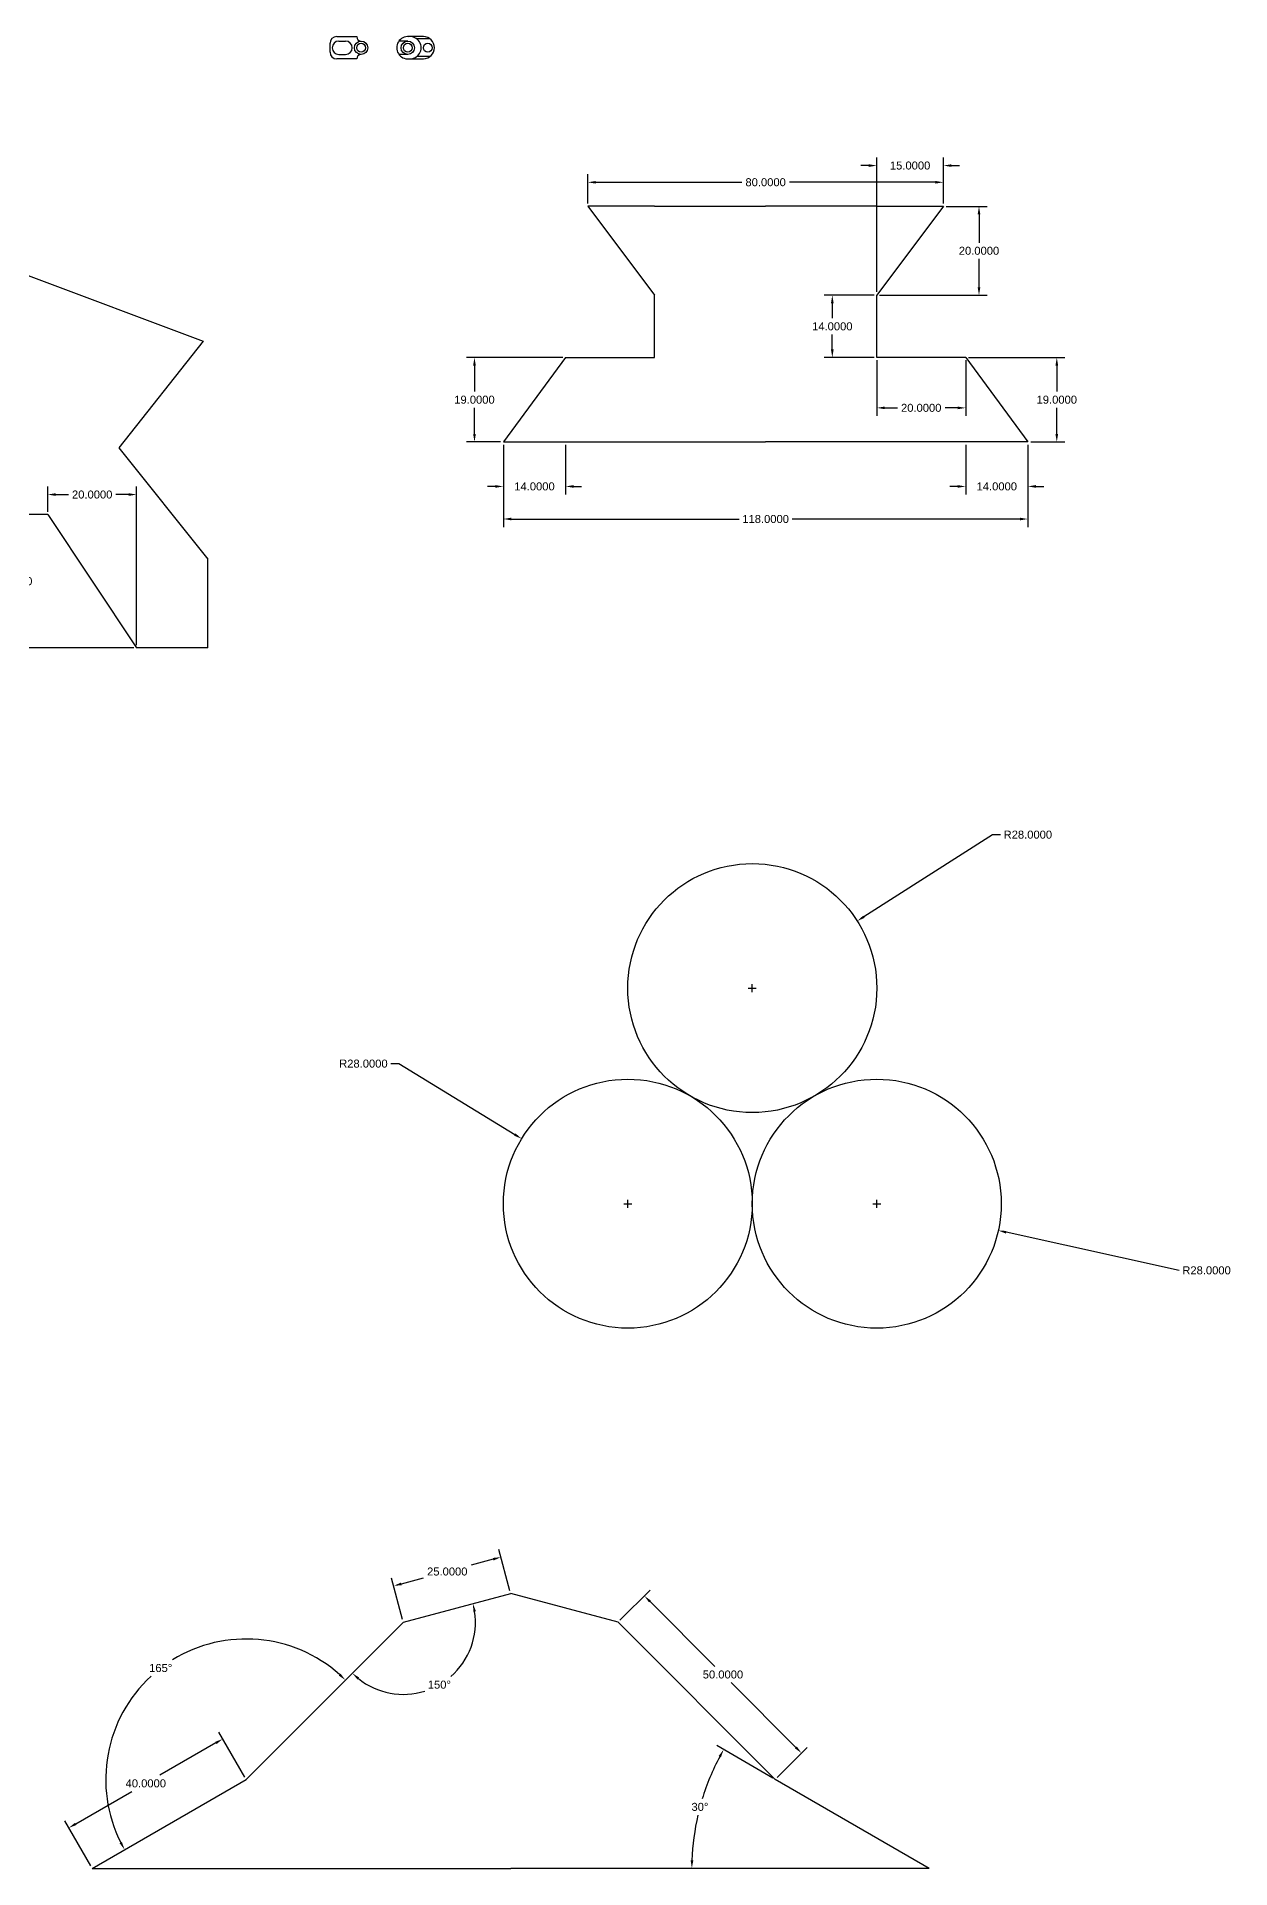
# Model space of a CAD drawing. Header units: metres. Extents: x -308 to 205, y -400 to 12.
# Drawn here: x -63.5 to 205, y -399.5 to 12.5 of the extents above; entities that cross this region are included whole.
import ezdxf

# ---------------------------------------------------------------- set-up
doc = ezdxf.new("R2010")
doc.units = ezdxf.units.M
doc.header["$MEASUREMENT"] = 0
doc.styles.get("Standard").update_dxf_attribs({"font": 'arial.ttf'})
doc.dimstyles.get("Standard").update_dxf_attribs({"dimscale": 10, "dimtxt": 0.18, "dimasz": 0.18, "dimexe": 0.18, "dimexo": 0.0625, "dimgap": 0.09, "dimtad": 0, "dimtih": 1, "dimtoh": 1, "dimdec": 4, "dimzin": 0, "dimdsep": 46, "dimtxsty": 'Standard', "dimcen": 0.09, "dimadec": 0, "dimazin": 0, "dimtfac": 1, "dimtdec": 4, "dimtofl": 0, "dimtmove": 0, "dimatfit": 3, "dimfxl": 1, "dimtolj": 1, "dimtzin": 0, "dimarcsym": 0})

# ---------------------------------------------------------------- blocks, each defined once
blk = doc.blocks.new('*D2')
at = {"color": 0, "lineweight": -2, "transparency": 16777216}
for p, q in [((41.5, -79.29), (41.5, -90.47)), ((55.5, -79.29), (55.5, -90.47)), ((39.7, -88.67), (37.9, -88.67)), ((57.3, -88.67), (59.1, -88.67))]:
    blk.add_line(p, q, dxfattribs=at)
at = {"color": 0, "transparency": 16777216}
for points in [[(39.7, -88.37), (39.7, -88.97), (41.5, -88.67)], [(57.3, -88.37), (57.3, -88.97), (55.5, -88.67)]]:
    blk.add_solid(points, dxfattribs=at)
at = {"layer": 'Defpoints', "color": 0, "transparency": 16777216}
for p in [(41.5, -78.67), (55.5, -78.67), (41.5, -88.67)]:
    blk.add_point(p, dxfattribs=at)
at = {"color": 0, "transparency": 16777216, "insert": (48.5, -88.67), "char_height": 1.8, "attachment_point": 5}
blk.add_mtext('\\A1;14.0000', dxfattribs=at)
blk = doc.blocks.new('*D3')
at = {"color": 0, "lineweight": -2, "transparency": 16777216}
for p, q in [((54.88, -59.67), (33.2, -59.67)), ((35, -61.47), (35, -67.35)), ((35, -76.87), (35, -70.99)), ((40.88, -78.67), (33.2, -78.67))]:
    blk.add_line(p, q, dxfattribs=at)
at = {"color": 0, "transparency": 16777216}
for points in [[(34.7, -61.47), (35.3, -61.47), (35, -59.67)], [(34.7, -76.87), (35.3, -76.87), (35, -78.67)]]:
    blk.add_solid(points, dxfattribs=at)
at = {"layer": 'Defpoints', "color": 0, "transparency": 16777216}
for p in [(55.5, -59.67), (35, -78.67), (41.5, -78.67)]:
    blk.add_point(p, dxfattribs=at)
at = {"color": 0, "transparency": 16777216, "insert": (35, -69.17), "char_height": 1.8, "attachment_point": 5}
blk.add_mtext('\\A1;19.0000', dxfattribs=at)
blk = doc.blocks.new('*D4')
at = {"color": 0, "lineweight": -2, "transparency": 16777216}
for p, q in [((145.5, -79.29), (145.5, -90.47)), ((159.5, -79.29), (159.5, -90.47)), ((143.7, -88.67), (141.9, -88.67)), ((161.3, -88.67), (163.1, -88.67))]:
    blk.add_line(p, q, dxfattribs=at)
at = {"color": 0, "transparency": 16777216}
for points in [[(143.7, -88.37), (143.7, -88.97), (145.5, -88.67)], [(161.3, -88.37), (161.3, -88.97), (159.5, -88.67)]]:
    blk.add_solid(points, dxfattribs=at)
at = {"layer": 'Defpoints', "color": 0, "transparency": 16777216}
for p in [(145.5, -78.67), (159.5, -78.67), (159.5, -88.67)]:
    blk.add_point(p, dxfattribs=at)
at = {"color": 0, "transparency": 16777216, "insert": (152.5, -88.67), "char_height": 1.8, "attachment_point": 5}
blk.add_mtext('\\A1;14.0000', dxfattribs=at)
blk = doc.blocks.new('*D5')
at = {"color": 0, "lineweight": -2, "transparency": 16777216}
for p, q in [((146.13, -59.67), (167.8, -59.67)), ((166, -61.47), (166, -67.35)), ((166, -76.87), (166, -70.99)), ((160.13, -78.67), (167.8, -78.67))]:
    blk.add_line(p, q, dxfattribs=at)
at = {"color": 0, "transparency": 16777216}
for points in [[(165.7, -61.47), (166.3, -61.47), (166, -59.67)], [(165.7, -76.87), (166.3, -76.87), (166, -78.67)]]:
    blk.add_solid(points, dxfattribs=at)
at = {"layer": 'Defpoints', "color": 0, "transparency": 16777216}
for p in [(145.5, -59.67), (159.5, -78.67), (166, -78.67)]:
    blk.add_point(p, dxfattribs=at)
at = {"color": 0, "transparency": 16777216, "insert": (166, -69.17), "char_height": 1.8, "attachment_point": 5}
blk.add_mtext('\\A1;19.0000', dxfattribs=at)
blk = doc.blocks.new('*D6')
at = {"color": 0, "lineweight": -2, "transparency": 16777216}
for p, q in [((41.5, -79.29), (41.5, -97.8)), ((159.5, -79.29), (159.5, -97.8)), ((43.3, -96), (94.56, -96)), ((157.7, -96), (106.45, -96))]:
    blk.add_line(p, q, dxfattribs=at)
at = {"color": 0, "transparency": 16777216}
for points in [[(43.3, -95.7), (43.3, -96.3), (41.5, -96)], [(157.7, -95.7), (157.7, -96.3), (159.5, -96)]]:
    blk.add_solid(points, dxfattribs=at)
at = {"layer": 'Defpoints', "color": 0, "transparency": 16777216}
for p in [(41.5, -78.67), (159.5, -78.67), (41.5, -96)]:
    blk.add_point(p, dxfattribs=at)
at = {"color": 0, "transparency": 16777216, "insert": (100.5, -96), "char_height": 1.8, "attachment_point": 5}
blk.add_mtext('\\A1;118.0000', dxfattribs=at)
blk = doc.blocks.new('*D7')
at = {"color": 0, "lineweight": -2, "transparency": 16777216}
for p, q in [((125.5, -60.29), (125.5, -72.8)), ((145.5, -60.29), (145.5, -72.8)), ((127.3, -71), (130.16, -71)), ((143.7, -71), (140.85, -71))]:
    blk.add_line(p, q, dxfattribs=at)
at = {"color": 0, "transparency": 16777216}
for points in [[(127.3, -70.7), (127.3, -71.3), (125.5, -71)], [(143.7, -70.7), (143.7, -71.3), (145.5, -71)]]:
    blk.add_solid(points, dxfattribs=at)
at = {"layer": 'Defpoints', "color": 0, "transparency": 16777216}
for p in [(125.5, -59.67), (145.5, -59.67), (125.5, -71)]:
    blk.add_point(p, dxfattribs=at)
at = {"color": 0, "transparency": 16777216, "insert": (135.5, -71), "char_height": 1.8, "attachment_point": 5}
blk.add_mtext('\\A1;20.0000', dxfattribs=at)
blk = doc.blocks.new('*D8')
at = {"color": 0, "lineweight": -2, "transparency": 16777216}
for p, q in [((124.88, -45.67), (113.7, -45.67)), ((115.5, -47.47), (115.5, -50.85)), ((115.5, -57.87), (115.5, -54.49)), ((124.88, -59.67), (113.7, -59.67))]:
    blk.add_line(p, q, dxfattribs=at)
at = {"color": 0, "transparency": 16777216}
for points in [[(115.2, -47.47), (115.8, -47.47), (115.5, -45.67)], [(115.2, -57.87), (115.8, -57.87), (115.5, -59.67)]]:
    blk.add_solid(points, dxfattribs=at)
at = {"layer": 'Defpoints', "color": 0, "transparency": 16777216}
for p in [(115.5, -45.67), (125.5, -45.67), (125.5, -59.67)]:
    blk.add_point(p, dxfattribs=at)
at = {"color": 0, "transparency": 16777216, "insert": (115.5, -52.67), "char_height": 1.8, "attachment_point": 5}
blk.add_mtext('\\A1;14.0000', dxfattribs=at)
blk = doc.blocks.new('*D10')
at = {"color": 0, "lineweight": -2, "transparency": 16777216}
for p, q in [((60.5, -25.04), (60.5, -18.46)), ((62.3, -20.26), (95.17, -20.26)), ((138.7, -20.26), (105.84, -20.26)), ((140.5, -25.04), (140.5, -18.46))]:
    blk.add_line(p, q, dxfattribs=at)
at = {"color": 0, "transparency": 16777216}
for points in [[(62.3, -19.96), (62.3, -20.56), (60.5, -20.26)], [(138.7, -19.96), (138.7, -20.56), (140.5, -20.26)]]:
    blk.add_solid(points, dxfattribs=at)
at = {"layer": 'Defpoints', "color": 0, "transparency": 16777216}
for p in [(140.5, -20.26), (60.5, -25.67), (140.5, -25.67)]:
    blk.add_point(p, dxfattribs=at)
at = {"color": 0, "transparency": 16777216, "insert": (100.5, -20.26), "char_height": 1.8, "attachment_point": 5}
blk.add_mtext('\\A1;80.0000', dxfattribs=at)
blk = doc.blocks.new('*D11')
at = {"color": 0, "lineweight": -2, "transparency": 16777216}
for p, q in [((125.5, -44.88), (125.5, -14.7)), ((140.5, -24.88), (140.5, -14.7)), ((123.7, -16.5), (121.9, -16.5)), ((142.3, -16.5), (144.1, -16.5))]:
    blk.add_line(p, q, dxfattribs=at)
at = {"color": 0, "transparency": 16777216}
for points in [[(123.7, -16.2), (123.7, -16.8), (125.5, -16.5)], [(142.3, -16.2), (142.3, -16.8), (140.5, -16.5)]]:
    blk.add_solid(points, dxfattribs=at)
at = {"layer": 'Defpoints', "color": 0, "transparency": 16777216}
for p in [(125.5, -16.5), (140.5, -25.5), (125.5, -45.5)]:
    blk.add_point(p, dxfattribs=at)
at = {"color": 0, "transparency": 16777216, "insert": (133, -16.5), "char_height": 1.8, "attachment_point": 5}
blk.add_mtext('\\A1;15.0000', dxfattribs=at)
blk = doc.blocks.new('*D12')
at = {"color": 0, "lineweight": -2, "transparency": 16777216}
for p, q in [((141.13, -25.67), (150.3, -25.67)), ((148.5, -27.47), (148.5, -33.85)), ((148.5, -43.87), (148.5, -37.49)), ((126.13, -45.67), (150.3, -45.67))]:
    blk.add_line(p, q, dxfattribs=at)
at = {"color": 0, "transparency": 16777216}
for points in [[(148.2, -27.47), (148.8, -27.47), (148.5, -25.67)], [(148.2, -43.87), (148.8, -43.87), (148.5, -45.67)]]:
    blk.add_solid(points, dxfattribs=at)
at = {"layer": 'Defpoints', "color": 0, "transparency": 16777216}
for p in [(140.5, -25.67), (125.5, -45.67), (148.5, -45.67)]:
    blk.add_point(p, dxfattribs=at)
at = {"color": 0, "transparency": 16777216, "insert": (148.5, -35.67), "char_height": 1.8, "attachment_point": 5}
blk.add_mtext('\\A1;20.0000', dxfattribs=at)
blk = doc.blocks.new('*D13')
at = {"color": 0, "lineweight": -2, "transparency": 16777216}
for p, q in [((-61.63, -95), (-70.8, -95)), ((-69, -96.8), (-69, -108.18)), ((-69, -123.2), (-69, -111.82)), ((-41.63, -125), (-70.8, -125))]:
    blk.add_line(p, q, dxfattribs=at)
at = {"color": 0, "transparency": 16777216}
for points in [[(-69.3, -96.8), (-68.7, -96.8), (-69, -95)], [(-69.3, -123.2), (-68.7, -123.2), (-69, -125)]]:
    blk.add_solid(points, dxfattribs=at)
at = {"layer": 'Defpoints', "color": 0, "transparency": 16777216}
for p in [(-61, -95), (-69, -125), (-41, -125)]:
    blk.add_point(p, dxfattribs=at)
at = {"color": 0, "transparency": 16777216, "insert": (-69, -110), "char_height": 1.8, "attachment_point": 5}
blk.add_mtext('\\A1;30.0000', dxfattribs=at)
blk = doc.blocks.new('*D14')
at = {"color": 0, "lineweight": -2, "transparency": 16777216}
for p, q in [((-61, -94.38), (-61, -88.7)), ((-59.2, -90.5), (-56.35, -90.5)), ((-42.8, -90.5), (-45.65, -90.5)), ((-41, -124.38), (-41, -88.7))]:
    blk.add_line(p, q, dxfattribs=at)
at = {"color": 0, "transparency": 16777216}
for points in [[(-59.2, -90.2), (-59.2, -90.8), (-61, -90.5)], [(-42.8, -90.2), (-42.8, -90.8), (-41, -90.5)]]:
    blk.add_solid(points, dxfattribs=at)
at = {"layer": 'Defpoints', "color": 0, "transparency": 16777216}
for p in [(-41, -90.5), (-61, -95), (-41, -125)]:
    blk.add_point(p, dxfattribs=at)
at = {"color": 0, "transparency": 16777216, "insert": (-51, -90.5), "char_height": 1.8, "attachment_point": 5}
blk.add_mtext('\\A1;20.0000', dxfattribs=at)
blk = doc.blocks.new('*D36')
at = {"color": 0, "lineweight": -2, "transparency": 16777216}
for p, q in [((151.5, -167), (122.61, -185.46)), ((153.3, -167), (151.5, -167)), ((96.6, -201.5), (98.4, -201.5)), ((97.5, -202.4), (97.5, -200.6))]:
    blk.add_line(p, q, dxfattribs=at)
at = {"color": 0, "transparency": 16777216}
blk.add_solid([(122.45, -185.2), (122.77, -185.71), (121.09, -186.43)], dxfattribs=at)
at = {"layer": 'Defpoints', "color": 0, "transparency": 16777216}
for p in [(121.09, -186.43), (97.5, -201.5)]:
    blk.add_point(p, dxfattribs=at)
at = {"color": 0, "transparency": 16777216, "insert": (159.49, -167), "char_height": 1.8, "attachment_point": 5}
blk.add_mtext('\\A1;R28.0000', dxfattribs=at)
blk = doc.blocks.new('*D37')
at = {"color": 0, "lineweight": -2, "transparency": 16777216}
for p, q in [((16.2, -218.5), (18, -218.5)), ((18, -218.5), (44.08, -234.45)), ((68.6, -250), (70.4, -250)), ((69.5, -250.9), (69.5, -249.1))]:
    blk.add_line(p, q, dxfattribs=at)
at = {"color": 0, "transparency": 16777216}
blk.add_solid([(44.23, -234.19), (43.92, -234.71), (45.61, -235.39)], dxfattribs=at)
at = {"layer": 'Defpoints', "color": 0, "transparency": 16777216}
for p in [(45.61, -235.39), (69.5, -250)]:
    blk.add_point(p, dxfattribs=at)
at = {"color": 0, "transparency": 16777216, "insert": (10.01, -218.5), "char_height": 1.8, "attachment_point": 5}
blk.add_mtext('\\A1;R28.0000', dxfattribs=at)
blk = doc.blocks.new('*D38')
at = {"color": 0, "lineweight": -2, "transparency": 16777216}
for p, q in [((124.6, -250), (126.4, -250)), ((125.5, -250.9), (125.5, -249.1)), ((193.5, -265), (154.6, -256.42))]:
    blk.add_line(p, q, dxfattribs=at)
at = {"color": 0, "transparency": 16777216}
blk.add_solid([(154.67, -256.13), (154.54, -256.71), (152.84, -256.03)], dxfattribs=at)
at = {"layer": 'Defpoints', "color": 0, "transparency": 16777216}
for p in [(125.5, -250), (152.84, -256.03)]:
    blk.add_point(p, dxfattribs=at)
at = {"color": 0, "transparency": 16777216, "insert": (199.69, -265), "char_height": 1.8, "attachment_point": 5}
blk.add_mtext('\\A1;R28.0000', dxfattribs=at)
blk = doc.blocks.new('*D44')
at = {"color": 0, "lineweight": -2, "transparency": 16777216}
for p, q in [((67.73, -343.7), (74.49, -336.95)), ((74.49, -339.49), (89.08, -354.08)), ((107.3, -372.3), (92.72, -357.72)), ((103.09, -379.06), (109.85, -372.3))]:
    blk.add_line(p, q, dxfattribs=at)
at = {"color": 0, "transparency": 16777216}
for points in [[(74.7, -339.28), (74.28, -339.7), (73.22, -338.22)], [(107.51, -372.09), (107.09, -372.51), (108.57, -373.57)]]:
    blk.add_solid(points, dxfattribs=at)
at = {"layer": 'Defpoints', "color": 0, "transparency": 16777216}
for p in [(67.29, -344.14), (108.57, -373.57), (102.65, -379.5)]:
    blk.add_point(p, dxfattribs=at)
at = {"color": 0, "transparency": 16777216, "insert": (90.9, -355.9), "char_height": 1.8, "attachment_point": 5}
blk.add_mtext('\\A1;50.0000', dxfattribs=at)
blk = doc.blocks.new('*D45')
at = {"color": 0, "lineweight": -2, "transparency": 16777216}
blk.add_line((102.11, -379.19), (89.49, -371.9), dxfattribs=at)
for start, end in [(151.9317, 162.9683), (167.0125, 178.0683)]:
    blk.add_arc((137.29, -399.5), 53.39, start, end, dxfattribs=at)
at = {"color": 0, "transparency": 16777216}
for points in [[(89.91, -374.23), (90.44, -374.52), (91.05, -372.8)], [(84.23, -397.71), (83.63, -397.7), (83.9, -399.5)]]:
    blk.add_solid(points, dxfattribs=at)
at = {"layer": 'Defpoints', "color": 0, "transparency": 16777216}
for p in [(87.12, -381.24), (102.65, -379.5), (66.79, -399.5), (137.29, -399.5), (137.29, -399.5)]:
    blk.add_point(p, dxfattribs=at)
at = {"color": 0, "transparency": 16777216, "insert": (85.72, -385.68), "char_height": 1.8, "attachment_point": 5}
blk.add_mtext('\\A1;30°', dxfattribs=at)
blk = doc.blocks.new('*D46')
at = {"color": 0, "lineweight": -2, "transparency": 16777216}
for p, q in [((-16.67, -378.96), (-22.52, -368.83)), ((-23.18, -371.29), (-35.79, -378.57)), ((-54.7, -389.49), (-42.09, -382.21)), ((-51.31, -398.96), (-57.16, -388.83))]:
    blk.add_line(p, q, dxfattribs=at)
at = {"color": 0, "transparency": 16777216}
for points in [[(-23.33, -371.03), (-23.03, -371.55), (-21.62, -370.39)], [(-54.85, -389.23), (-54.55, -389.75), (-56.26, -390.39)]]:
    blk.add_solid(points, dxfattribs=at)
at = {"layer": 'Defpoints', "color": 0, "transparency": 16777216}
for p in [(-21.62, -370.39), (-16.36, -379.5), (-51, -399.5)]:
    blk.add_point(p, dxfattribs=at)
at = {"color": 0, "transparency": 16777216, "insert": (-38.94, -380.39), "char_height": 1.8, "attachment_point": 5}
blk.add_mtext('\\A1;40.0000', dxfattribs=at)
blk = doc.blocks.new('*D47')
at = {"color": 0, "lineweight": -2, "transparency": 16777216}
for start, end in [(48.2655, 121.6858), (132.6281, 206.7345)]:
    blk.add_arc((-16.36, -379.5), 31.59, start, end, dxfattribs=at)
at = {"color": 0, "transparency": 16777216}
for points in [[(4.87, -355.71), (4.46, -356.15), (5.98, -357.16)], [(-44.31, -393.57), (-44.83, -393.85), (-43.71, -395.29)]]:
    blk.add_solid(points, dxfattribs=at)
at = {"layer": 'Defpoints', "color": 0, "transparency": 16777216}
for p in [(19, -344.14), (-21.84, -348.39), (-16.36, -379.5), (-16.36, -379.5), (-51, -399.5)]:
    blk.add_point(p, dxfattribs=at)
at = {"color": 0, "transparency": 16777216, "insert": (-35.59, -354.44), "char_height": 1.8, "attachment_point": 5}
blk.add_mtext('\\A1;165°', dxfattribs=at)
blk = doc.blocks.new('*D48')
at = {"color": 0, "lineweight": -2, "transparency": 16777216}
for start, end in [(311.0746, 8.6371), (231.3629, 287.3213)]:
    blk.add_arc((19, -344.14), 16.22, start, end, dxfattribs=at)
at = {"color": 0, "transparency": 16777216}
for points in [[(34.74, -341.77), (35.32, -341.65), (34.66, -339.95)], [(8.67, -357.04), (9.07, -356.59), (7.53, -355.61)]]:
    blk.add_solid(points, dxfattribs=at)
at = {"layer": 'Defpoints', "color": 0, "transparency": 16777216}
for p in [(43.14, -337.67), (19, -344.14), (19, -344.14), (20.41, -360.3), (-16.36, -379.5)]:
    blk.add_point(p, dxfattribs=at)
at = {"color": 0, "transparency": 16777216, "insert": (27.1, -358.19), "char_height": 1.8, "attachment_point": 5}
blk.add_mtext('\\A1;150°', dxfattribs=at)
blk = doc.blocks.new('*D49')
at = {"color": 0, "lineweight": -2, "transparency": 16777216}
for p, q in [((42.98, -337.07), (40.49, -327.76)), ((39.22, -329.97), (34.23, -331.3)), ((18.83, -343.54), (16.34, -334.23)), ((18.55, -335.51), (23.53, -334.17))]:
    blk.add_line(p, q, dxfattribs=at)
at = {"color": 0, "transparency": 16777216}
for points in [[(39.14, -329.68), (39.29, -330.26), (40.95, -329.5)], [(18.47, -335.22), (18.62, -335.8), (16.81, -335.97)]]:
    blk.add_solid(points, dxfattribs=at)
at = {"layer": 'Defpoints', "color": 0, "transparency": 16777216}
for p in [(40.95, -329.5), (43.14, -337.67), (19, -344.14)]:
    blk.add_point(p, dxfattribs=at)
at = {"color": 0, "transparency": 16777216, "insert": (28.88, -332.74), "char_height": 1.8, "attachment_point": 5}
blk.add_mtext('\\A1;25.0000', dxfattribs=at)

msp = doc.modelspace()

# ---------------------------------------------------------------- linework, layer by layer
for p, q in [((4, 12.5), (8.5, 12.5)), ((23.5, 12.5), (20, 12.5)), ((2.5, 9), (2.5, 11)), ((4.5, 11.5), (6, 11.5)), ((4.5, 8.5), (6, 8.5)), ((20, 11.5), (18, 11.5)), ((20, 8.5), (18, 8.5)), ((25, 12), (22, 12)), ((8.5, 7.5), (4, 7.5)), ((20, 7.5), (23.5, 7.5)), ((25, 8), (22, 8)), ((75.50364, -25.6662), (60.50364, -25.6662)), ((60.50364, -25.6662), (75.50364, -45.6662)), ((75.50364, -25.6662), (100.50364, -25.6662)), ((125.50364, -25.6662), (100.50364, -25.6662)), ((125.50364, -25.6662), (140.50364, -25.6662)), ((140.50364, -25.6662), (125.50364, -45.6662)), ((-66, -41), (-26, -56)), ((75.50364, -59.6662), (75.50364, -45.6662)), ((125.50364, -59.6662), (125.50364, -45.6662)), ((-26, -56), (-45, -80)), ((55.50364, -59.6662), (41.50364, -78.6662)), ((55.50364, -59.6662), (75.50364, -59.6662)), ((145.50364, -59.6662), (125.50364, -59.6662)), ((145.50364, -59.6662), (159.50364, -78.6662)), ((-45, -80), (-25, -105)), ((41.50364, -78.6662), (55.50364, -78.6662)), ((55.50364, -78.6662), (100.50364, -78.6662)), ((145.50364, -78.6662), (100.50364, -78.6662)), ((159.50364, -78.6662), (145.50364, -78.6662)), ((-61, -95), (-81, -95)), ((-61, -95), (-41, -125)), ((-25, -125), (-25, -105)), ((-25, -125), (-41, -125)), ((18.99636, -344.14466), (43.1445, -337.67418)), ((67.29265, -344.14466), (43.1445, -337.67418)), ((-16.35898, -379.5), (18.99636, -344.14466)), ((102.64799, -379.5), (67.29265, -344.14466)), ((-51, -399.5), (-16.35898, -379.5)), ((137.289, -399.5), (102.64799, -379.5)), ((-51, -399.5), (19.5, -399.5)), ((19.5, -399.5), (43.1445, -399.5)), ((66.789, -399.5), (43.1445, -399.5)), ((137.289, -399.5), (66.789, -399.5))]:
    msp.add_line(p, q)
for centre, radius in [((9.5, 10), 1.5), ((9.5, 10), 1), ((20, 10), 1.5), ((20, 10), 1), ((24.5, 10), 1), ((97.5, -201.50258), 28), ((69.5, -250), 28), ((125.5, -250), 28)]:
    msp.add_circle(centre, radius)
for centre, radius, start, end in [((4, 11), 1.5, 90, 180), ((9.5, 12.5), 1, 180, 270), ((20, 10), 2.5, 84.2608295, 275.7391705), ((20.5, 10), 2.5, 264.2608295, 95.7391705), ((23.5, 10), 2.5, 270, 90), ((4, 9), 1.5, 180, 270), ((4.5, 10), 1.5, 90, 270), ((6, 10), 1.5, 270, 90), ((9.5, 7.5), 1, 90, 180)]:
    msp.add_arc(centre, radius, start, end)

# ---------------------------------------------------------------- dimensions: what is measured, and where the dimension line sits
for base, p1, p2, picture, middle in [((125.50364, -16.5), (140.50364, -25.5), (125.50364, -45.5), '*D11', (133.00364, -16.5)), ((140.50364, -20.26462), (60.50364, -25.6662), (140.50364, -25.6662), '*D10', (100.50364, -20.26462)), ((125.50364, -71), (145.50364, -59.6662), (125.50364, -59.6662), '*D7', (135.50364, -71)), ((41.50364, -88.6662), (55.50364, -78.6662), (41.50364, -78.6662), '*D2', (48.50364, -88.6662)), ((41.50364, -96), (159.50364, -78.6662), (41.50364, -78.6662), '*D6', (100.50364, -96)), ((-41, -90.5), (-61, -95), (-41, -125), '*D14', (-51, -90.5))]:
    dim = msp.add_linear_dim(base=base, p1=p1, p2=p2, dimstyle='Standard')
    dim.commit()
    dim.dimension.update_dxf_attribs({"geometry": picture, "text_midpoint": middle})
for base, p1, p2, angle, picture, middle in [((148.5, -45.6662), (140.50364, -25.6662), (125.50364, -45.6662), 90, '*D12', (148.5, -35.6662)), ((115.5, -45.6662), (125.50364, -59.6662), (125.50364, -45.6662), 90, '*D8', (115.5, -52.6662)), ((35.00364, -78.6662), (55.50364, -59.6662), (41.50364, -78.6662), 90, '*D3', (35.00364, -69.1662)), ((166.00364, -78.6662), (145.50364, -59.6662), (159.50364, -78.6662), 90, '*D5', (166.00364, -69.1662)), ((159.50364, -88.6662), (145.50364, -78.6662), (159.50364, -78.6662), 180, '*D4', (152.50364, -88.6662)), ((-69, -125), (-61, -95), (-41, -125), 90, '*D13', (-69, -110))]:
    dim = msp.add_linear_dim(base=base, p1=p1, p2=p2, angle=angle, dimstyle='Standard')
    dim.commit()
    dim.dimension.update_dxf_attribs({"geometry": picture, "text_midpoint": middle})
for center, mpoint, picture, middle in [((97.5, -201.50258), (121.09498, -186.42688), '*D36', (159.49379, -167)), ((69.5, -250), (45.61384, -235.39002), '*D37', (10.00621, -218.5)), ((125.5, -250), (152.84267, -256.03147), '*D38', (193.5, -265))]:
    dim = msp.add_radius_dim(center=center, mpoint=mpoint, dimstyle='Standard')
    dim.commit()
    dim.dimension.update_dxf_attribs({"geometry": picture, "text_midpoint": middle, "dimtype": 164})
for p1, p2, distance, picture, middle in [((18.99636, -344.14466), (43.1445, -337.67418), 8.45999, '*D49', (28.88082, -332.7377)), ((67.29265, -344.14466), (102.64799, -379.5), 8.38064, '*D44', (90.89632, -355.89632)), ((-51, -399.5), (-16.35898, -379.5), 10.51666, '*D46', (-38.93782, -380.3923))]:
    dim = msp.add_aligned_dim(p1=p1, p2=p2, distance=distance, dimstyle='Standard')
    dim.commit()
    dim.dimension.update_dxf_attribs({"geometry": picture, "text_midpoint": middle})
for base, line1, line2, picture, middle in [((20.40973, -360.29964), ((18.99636, -344.14466), (43.1445, -337.67418)), ((-16.35898, -379.5), (18.99636, -344.14466)), '*D48', (27.1047, -358.18872)), ((-21.84401, -348.39289), ((-16.35898, -379.5), (18.99636, -344.14466)), ((-51, -399.5), (-16.35898, -379.5)), '*D47', (-35.58792, -354.44036)), ((87.11717, -381.23895), ((137.289, -399.5), (66.789, -399.5)), ((137.289, -399.5), (102.64799, -379.5)), '*D45', (85.71653, -385.6812))]:
    dim = msp.add_angular_dim_2l(base=base, line1=line1, line2=line2, dimstyle='Standard')
    dim.commit()
    dim.dimension.update_dxf_attribs({"geometry": picture, "text_midpoint": middle})

doc.saveas('drawing.dxf')
